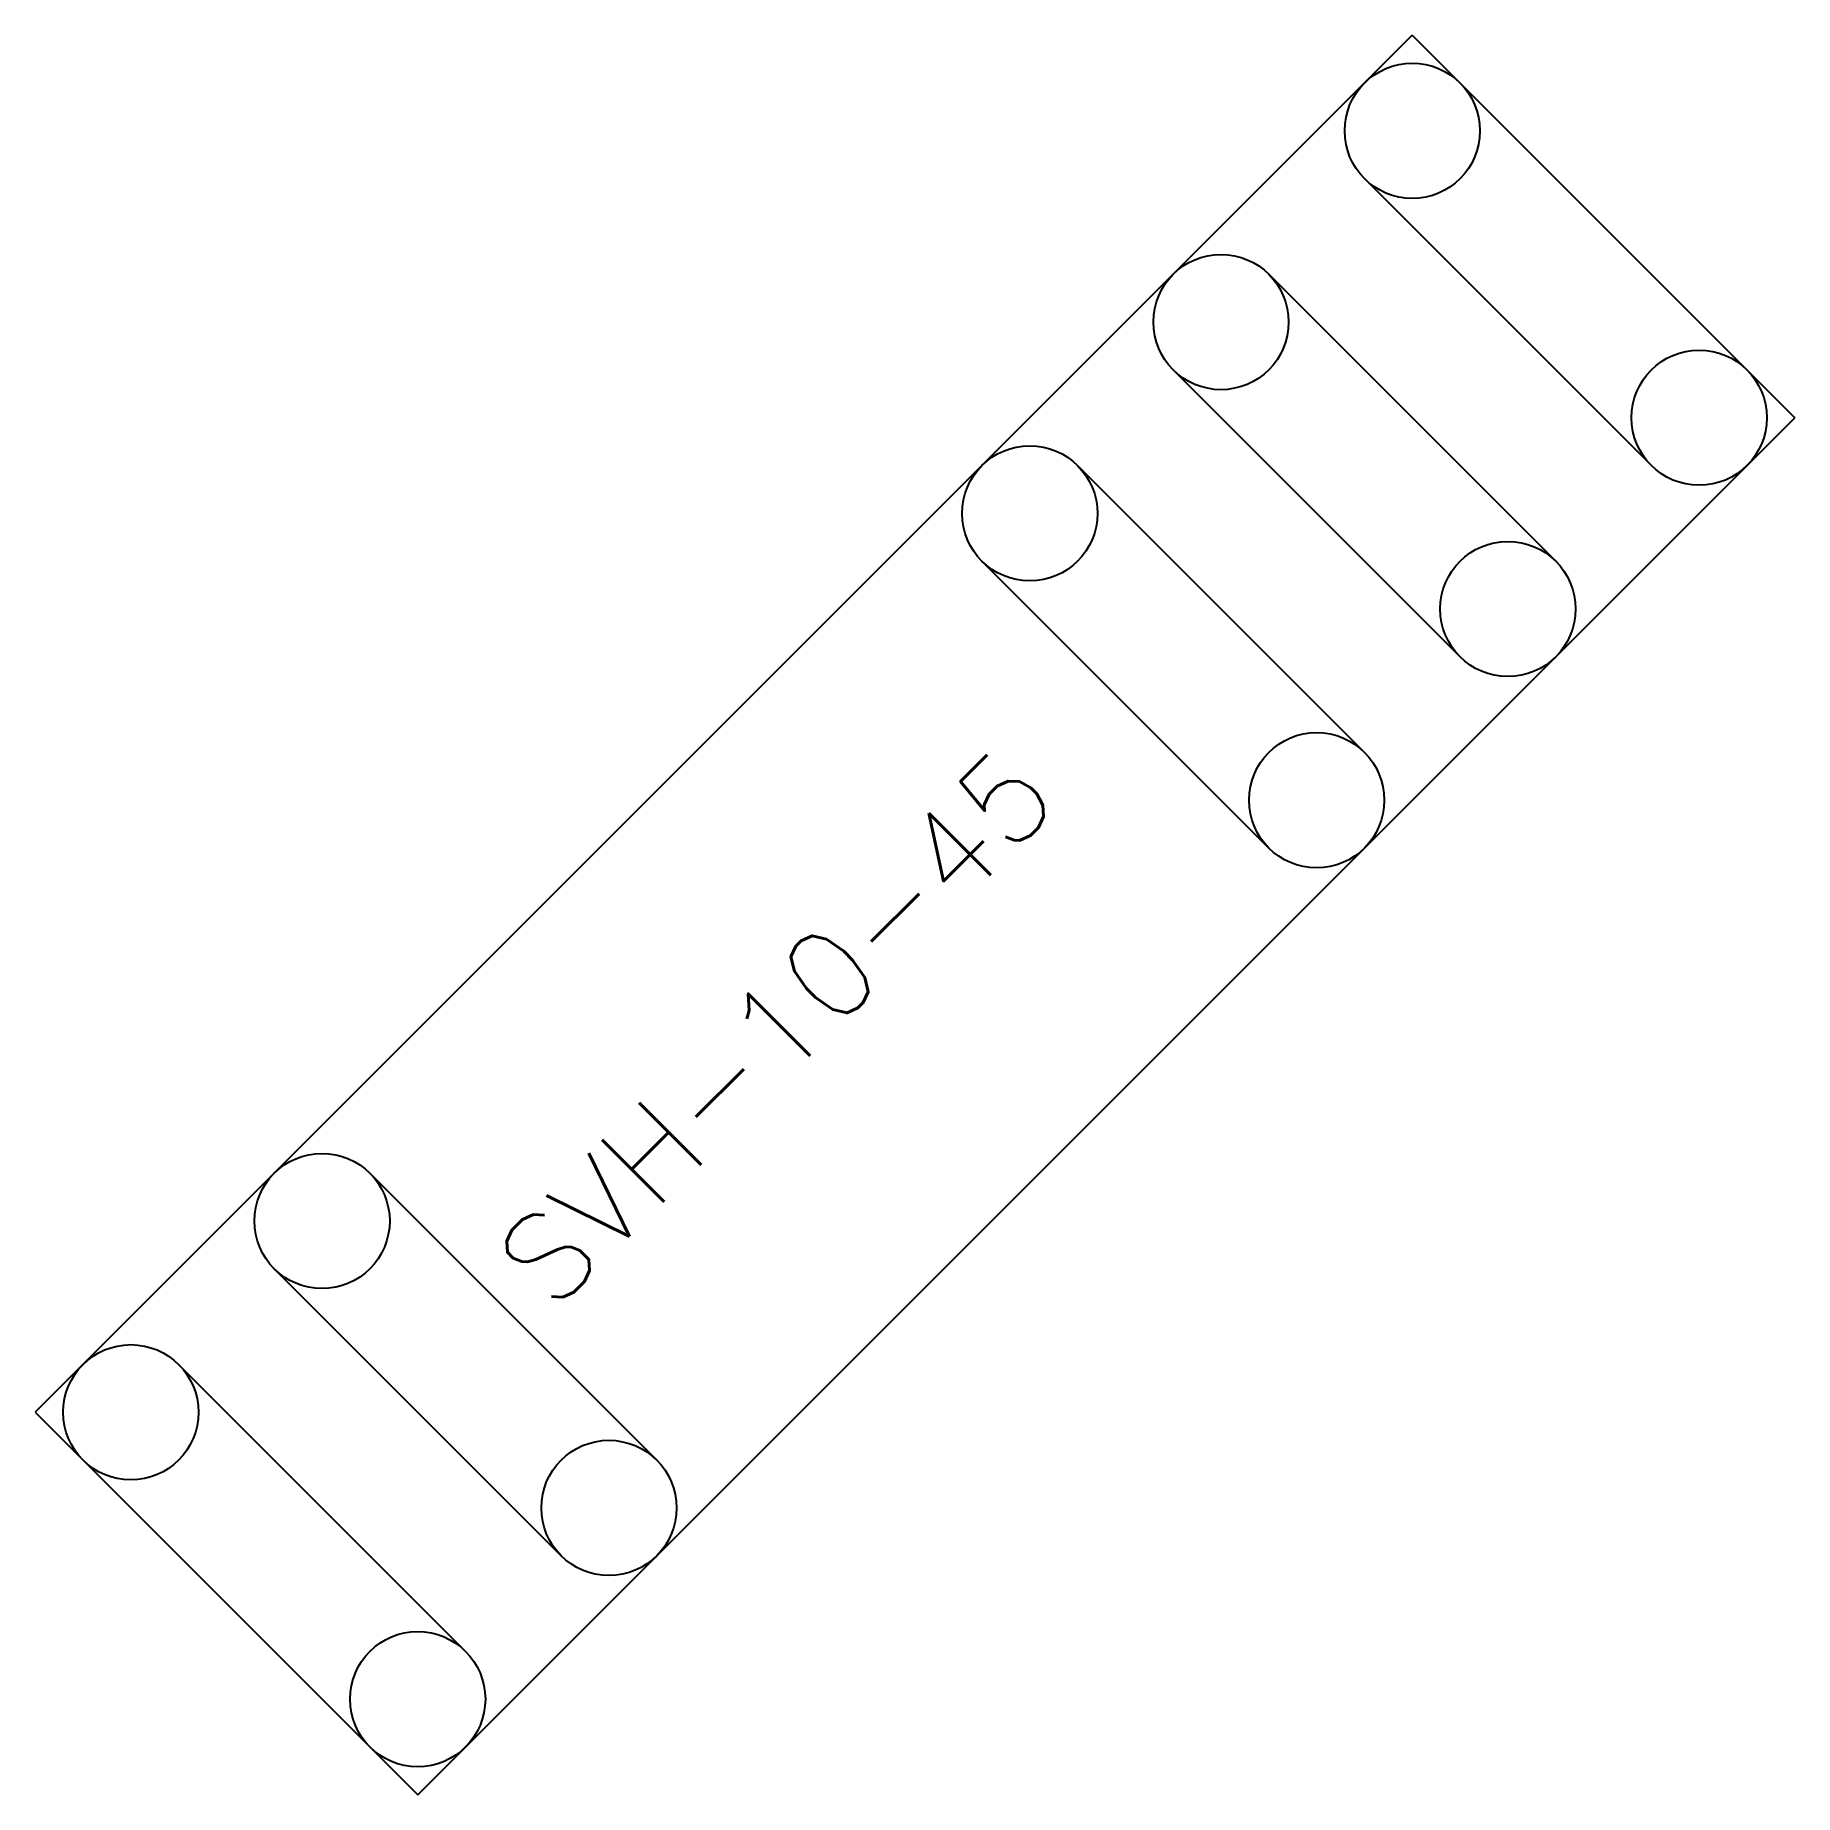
# Model space of a CAD drawing. Extents: x -97 to 97, y 873 to 1067.
# Drawn here: x -97.11 to -64.58, y 1034.31 to 1066.83 of the extents above.
import ezdxf

# ---------------------------------------------------------------- set-up
doc = ezdxf.new("R2010")
doc.units = 0
doc.header["$MEASUREMENT"] = 0
doc.layers.get('0').update_dxf_attribs({"linetype": 'CONTINUOUS'})
doc.styles.add('DAYUF', font='simplex', dxfattribs={"bigfont": 'dayuf'})

msp = doc.modelspace()

# ---------------------------------------------------------------- linework, layer by layer
at = {"color": 7, "linetype": 'CONTINUOUS'}
for p, q in [((-71.654, 1066.835), (-97.11, 1041.379)), ((-71.654, 1066.835), (-64.583, 1059.764)), ((-72.538, 1064.183), (-67.235, 1058.88)), ((-69.003, 1057.112), (-74.306, 1062.415)), ((-76.074, 1060.648), (-70.77, 1055.344)), ((-90.039, 1034.308), (-64.583, 1059.764)), ((-77.841, 1058.88), (-72.538, 1053.577)), ((-79.609, 1057.112), (-74.306, 1051.809)), ((-90.923, 1045.798), (-85.62, 1040.495)), ((-92.691, 1044.031), (-87.387, 1038.727)), ((-94.458, 1042.263), (-89.155, 1036.96)), ((-97.11, 1041.379), (-90.039, 1034.308))]:
    msp.add_line(p, q, dxfattribs=at)
for centre in [(-71.654, 1065.067), (-75.19, 1061.532), (-66.351, 1059.764), (-78.725, 1057.996), (-69.887, 1056.228), (-73.422, 1052.693), (-91.807, 1044.915), (-95.342, 1041.379), (-86.504, 1039.611), (-90.039, 1036.076)]:
    msp.add_circle(centre, 1.25, dxfattribs=at)

# ---------------------------------------------------------------- texts
at = {"color": 7, "linetype": 'CONTINUOUS', "style": 'DAYUF'}
msp.add_text('SVH-10-45', height=1.62, rotation=45, dxfattribs=at).set_placement((-87.547, 1043.207))

doc.saveas('drawing.dxf')
